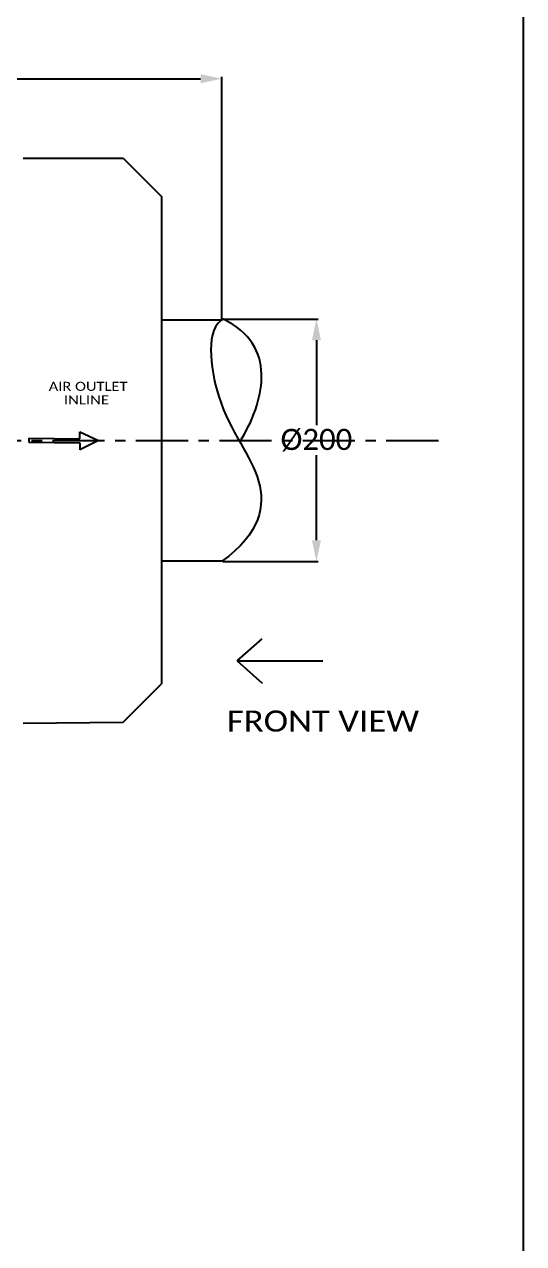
# Model space of a CAD drawing. Header units: millimetres. Extents: x 971 to 5173, y 8 to 3808.
# Drawn here: x 4758 to 5173, y 1022 to 2033 of the extents above; entities that cross this region are included whole.
import ezdxf
from ezdxf.enums import TextEntityAlignment as Align

# ---------------------------------------------------------------- set-up
doc = ezdxf.new("R2010")
doc.units = ezdxf.units.MM
doc.header["$LTSCALE"] = 115.5
doc.header["$PDMODE"] = 3
doc.header["$PDSIZE"] = 8
doc.linetypes.add('CENTER', pattern=[0.6, 0.375, -0.075, 0.075, -0.075])
doc.layers.get('0').update_dxf_attribs({"linetype": 'CONTINUOUS'})
doc.layers.get('Defpoints').update_dxf_attribs({"linetype": 'CONTINUOUS'})
doc.layers.add('DIM', color=7, linetype='CONTINUOUS')
doc.styles.get("Standard").update_dxf_attribs({"font": 'calibri.ttf'})
doc.dimstyles.new('DIMSTYLE_5', dxfattribs={"dimtxt": 17.5, "dimasz": 17.5, "dimexe": 1.5, "dimexo": 1, "dimgap": 0.875, "dimtad": 1, "dimdsep": 46, "dimtxsty": 'Standard', "dimblk": '_FILLED', "dimblk1": '_FILLED', "dimblk2": '_FILLED', "dimcen": 0.09, "dimazin": 2, "dimtp": 0.01, "dimtm": 0.01, "dimtfac": 1, "dimtofl": 0, "dimtmove": 0, "dimatfit": 3, "dimldrblk": '_FILLED', "dimfxl": 1, "dimtolj": 1, "dimarcsym": 0})
doc.dimstyles.get("Standard").update_dxf_attribs({"dimtxt": 17.5, "dimasz": 17.5, "dimexe": 1.5, "dimexo": 1, "dimtad": 1, "dimdsep": 46, "dimtxsty": 'Standard', "dimblk": '_FILLED', "dimblk1": '_FILLED', "dimblk2": '_FILLED', "dimcen": 0.09, "dimazin": 2, "dimtol": 1, "dimtp": 0.01, "dimtm": 0.01, "dimtfac": 1, "dimtofl": 0, "dimtmove": 0, "dimatfit": 3, "dimldrblk": '_FILLED', "dimfxl": 1, "dimtolj": 1, "dimarcsym": 0})

# ---------------------------------------------------------------- blocks, each defined once
blk = doc.blocks.new('_FILLED')
at = {"color": 0, "linetype": 'ByBlock'}
blk.add_solid([(0, 0), (-1, 0.214), (-1, -0.214)], dxfattribs=at)
blk = doc.blocks.new('*D72')
at = {"color": 0, "linetype": 'Continuous', "lineweight": -2}
for p, q in [((4207.3, 1854.4), (4207.3, 1989.8)), ((4224.8, 1988.3), (4904.8, 1988.3)), ((4922.3, 1788.8), (4922.3, 1989.8))]:
    blk.add_line(p, q, dxfattribs=at)
at = {"layer": 'Defpoints', "color": 0}
for p in [(4922.3, 1988.3), (4207.3, 1853.4), (4922.3, 1787.8)]:
    blk.add_point(p, dxfattribs=at)
at = {"color": 0, "linetype": 'ByBlock', "lineweight": -2, "xscale": 17.5, "yscale": 17.5, "zscale": 17.5, "rotation": 180}
blk.add_blockref('_FILLED', (4207.3, 1988.3), dxfattribs=at)
at = {"color": 0, "linetype": 'ByBlock', "lineweight": -2, "xscale": 17.5, "yscale": 17.5, "zscale": 17.5}
blk.add_blockref('_FILLED', (4922.3, 1988.3), dxfattribs=at)
at = {"color": 0, "insert": (4591.6, 2012.5), "char_height": 17.5, "attachment_point": 2, "line_spacing_factor": 0.9}
blk.add_mtext('\\A1;{\\A1;715}', dxfattribs=at)
blk = doc.blocks.new('ARROW_4_BL1', base_point=(1717.8, 1052.6))
at = {"color": 7, "linetype": 'Continuous'}
for p, q in [((1688.9, 1054.9), (1688.9, 1051.4)), ((1688.9, 1054.9), (1731.3, 1054.4)), ((1746.8, 1053), (1731.2, 1045.1)), ((1731.3, 1054.4), (1731.4, 1060.1)), ((1731.4, 1060.1), (1746.8, 1053)), ((1688.9, 1051.4), (1731.3, 1050.9)), ((1731.3, 1050.9), (1731.2, 1045.1))]:
    blk.add_line(p, q, dxfattribs=at)
blk = doc.blocks.new('*D76')
at = {"layer": 'Defpoints', "color": 0}
for p in [(4922.3, 1788.8), (4922.3, 1587.8), (5001, 1587.8)]:
    blk.add_point(p, dxfattribs=at)
at = {"layer": 'DIM', "color": 0, "lineweight": -2}
for p, q in [((4923.3, 1788.8), (5002.5, 1788.8)), ((5001, 1771.3), (5001, 1700.8)), ((5001, 1605.3), (5001, 1675.9)), ((4923.3, 1587.8), (5002.5, 1587.8))]:
    blk.add_line(p, q, dxfattribs=at)
at = {"layer": 'DIM', "color": 0, "linetype": 'ByBlock', "lineweight": -2, "xscale": 17.5, "yscale": 17.5, "zscale": 17.5}
for p, rotation in [((5001, 1788.8), 90), ((5001, 1587.8), 270)]:
    blk.add_blockref('_FILLED', p, dxfattribs=dict(at, rotation=rotation))
at = {"layer": 'DIM', "color": 0, "insert": (5001, 1688.3), "char_height": 17.5, "attachment_point": 5}
blk.add_mtext('\\A1;\\A1;%%C200', dxfattribs=at)

msp = doc.modelspace()

# ---------------------------------------------------------------- linework, layer by layer
at = {"color": 0, "linetype": 'Continuous'}
for p, q in [((5173.10021, 9.91171), (5173.10021, 2120.13555)), ((4935.07381, 1505.11411), (4955.90955, 1523.62559)), ((4935.07381, 1505.11411), (5006.27178, 1505.11411)), ((4935.07381, 1505.11411), (4955.90955, 1486.60264))]:
    msp.add_line(p, q, dxfattribs=at)
at = {"color": 0}
for p, q in [((4757.34207, 1922.37897), (4840.5097, 1922.37897)), ((4840.5097, 1922.37897), (4872.3295, 1890.55917)), ((4872.3295, 1890.55917), (4872.3295, 1486.21138)), ((4922.29077, 1787.84833), (4872.3295, 1787.84833)), ((4922.29077, 1587.84833), (4872.3295, 1587.84833)), ((4840.5097, 1454.39158), (4872.3295, 1486.21138)), ((4757.34207, 1453.4165), (4840.5097, 1454.39158))]:
    msp.add_line(p, q, dxfattribs=at)
at = {"color": 0, "linetype": 'CENTER'}
msp.add_line((5102.24696, 1687.84833), (4198.95062, 1687.84833), dxfattribs=at)
at = {"color": 0, "linetype": 'Continuous'}
for points, knots in [([(4923.79077, 1788.84833), (4908.90581, 1782.07589), (4915.95646, 1708.2649), (4961.94945, 1660.46033), (4955.25997, 1611.22049), (4922.29077, 1587.84833)], [0, 0, 0, 0, 0.2989791686, 0.669756382, 1, 1, 1, 1]), ([(4938.44399, 1688.86558), (4950.15242, 1708.04761), (4962.36853, 1749.03646), (4946.04693, 1777.41779), (4923.79077, 1788.84833)], [0, 0, 0, 0, 0.4599343732, 1, 1, 1, 1])]:
    msp.add_open_spline(points, degree=3, knots=knots, dxfattribs=at)

# ---------------------------------------------------------------- block references
msp.add_blockref('ARROW_4_BL1', (4790.94506, 1687.78389), dxfattribs=at)

# ---------------------------------------------------------------- texts
for s, height, width, p, p2 in [('AIR OUTLET', 7.5, 1.156876, (4778.62124, 1729.2725), (4844.04925, 1729.2725)), ('    INLINE', 7.5, 1.176109, (4778.62124, 1718.0225), (4828.75743, 1718.0225)), ('FRONT VIEW', 17.5, 1.109888, (4926.51168, 1446.52553), (5086.25876, 1446.52553))]:
    msp.add_text(s, height=height, dxfattribs=dict(at, width=width)).set_placement(p, p2, align=Align.FIT)

# ---------------------------------------------------------------- dimensions: what is measured, and where the dimension line sits
dim = msp.add_linear_dim(base=(4922.29077, 1988.25168), p1=(4207.29077, 1853.40824), p2=(4922.29077, 1787.84833), text='{\\A1;<>}', dimstyle='DIMSTYLE_5', override={"dimtxsty": 'Standard'}, dxfattribs=at)
dim.commit()
dim.dimension.update_dxf_attribs({"geometry": '*D72', "text_midpoint": (4591.58135, 1988.25168), "dimtype": 160})
at = {"layer": 'DIM'}
dim = msp.add_linear_dim(base=(5001.00079, 1587.84833), p1=(4922.29077, 1788.84833), p2=(4922.29077, 1587.84833), angle=90, text='\\A1;%%C200', dimstyle='Standard', override={"dimtad": 0, "dimtih": 1, "dimtoh": 1, "dimdec": 4, "dimzin": 0, "dimtxsty": 'Standard', "dimcen": 18.9, "dimadec": 0, "dimazin": 0, "dimtdec": 4, "dimtzin": 0}, dxfattribs=at)
dim.commit()
dim.dimension.update_dxf_attribs({"geometry": '*D76', "text_midpoint": (5001.00079, 1688.34833), "dimtype": 160})

doc.saveas('drawing.dxf')
